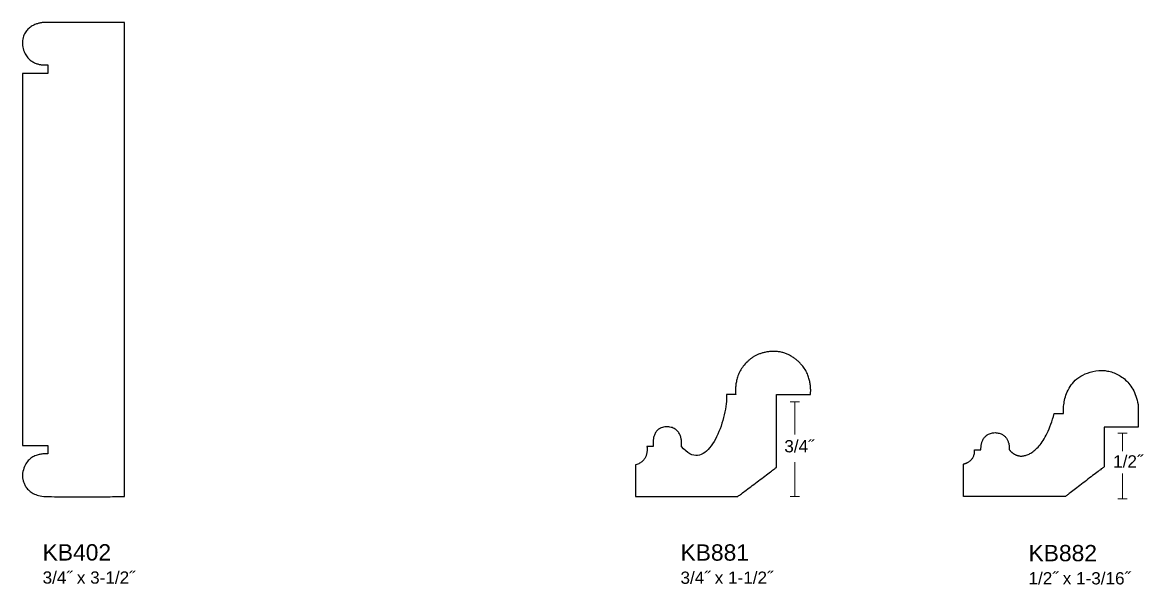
# Model space of a CAD drawing. Extents: x -7.6 to 42.7, y -9.8 to 27.2.
# Drawn here: x 2.77 to 11.01, y 5.67 to 9.8 of the extents above; entities that cross this region are included whole.
import ezdxf

# ---------------------------------------------------------------- set-up
doc = ezdxf.new("R2010")
doc.units = 0
doc.header["$MEASUREMENT"] = 0

# ---------------------------------------------------------------- blocks, each defined once
blk = doc.blocks.new('kb402')
at = {"flags": 128}
blk.add_lwpolyline([(0, 0), (-0.0013, 0), (-0.0053, 0), (-0.0117, 0), (-0.0204, 0), (-0.0312, 0), (-0.044, 0), (-0.0586, 0), (-0.0749, 0), (-0.0928, 0), (-0.112, 0), (-0.1324, 0), (-0.1539, 0), (-0.1764, 0), (-0.1995, 0), (-0.2233, 0), (-0.2476, 0), (-0.2721, 0), (-0.2969, 0), (-0.3216, 0), (-0.3461, 0), (-0.3704, 0), (-0.3942, 0), (-0.4174, 0), (-0.4398, 0), (-0.4613, 0), (-0.4817, 0), (-0.501, 0), (-0.5188, 0), (-0.5351, 0), (-0.5497, 0), (-0.5625, 0), (-0.5734, 0), (-0.582, 0), (-0.5884, 0), (-0.5924, 0), (-0.5937, 0), (-0.5941, 0), (-0.5951, -0.0001), (-0.5968, -0.0002), (-0.5991, -0.0005), (-0.6019, -0.0008), (-0.6053, -0.0013), (-0.6091, -0.0018), (-0.6134, -0.0026), (-0.6181, -0.0035), (-0.6232, -0.0046), (-0.6286, -0.0059), (-0.6342, -0.0075), (-0.6401, -0.0093), (-0.6462, -0.0113), (-0.6525, -0.0136), (-0.6589, -0.0162), (-0.6653, -0.0191), (-0.6718, -0.0224), (-0.6783, -0.026), (-0.6848, -0.0299), (-0.6912, -0.0343), (-0.6975, -0.039), (-0.7036, -0.0441), (-0.7095, -0.0497), (-0.7151, -0.0557), (-0.7205, -0.0622), (-0.7255, -0.0691), (-0.7302, -0.0766), (-0.7345, -0.0846), (-0.7384, -0.0931), (-0.7418, -0.1021), (-0.7446, -0.1117), (-0.7469, -0.1219), (-0.7486, -0.1328), (-0.7496, -0.1442), (-0.75, -0.1562), (-0.7487, -0.1689), (-0.7469, -0.1809), (-0.7445, -0.1922), (-0.7417, -0.2028), (-0.7383, -0.2128), (-0.7345, -0.2222), (-0.7303, -0.2309), (-0.7257, -0.2391), (-0.7208, -0.2467), (-0.7156, -0.2538), (-0.7102, -0.2603), (-0.7045, -0.2663), (-0.6986, -0.2719), (-0.6926, -0.277), (-0.6864, -0.2816), (-0.6802, -0.2858), (-0.6739, -0.2896), (-0.6677, -0.2931), (-0.6614, -0.2961), (-0.6552, -0.2989), (-0.6491, -0.3013), (-0.6431, -0.3034), (-0.6373, -0.3052), (-0.6317, -0.3068), (-0.6264, -0.3081), (-0.6213, -0.3092), (-0.6166, -0.3101), (-0.6122, -0.3108), (-0.6081, -0.3114), (-0.6045, -0.3118), (-0.6014, -0.3121), (-0.5987, -0.3123), (-0.5966, -0.3124), (-0.595, -0.3125), (-0.5941, -0.3125), (-0.5937, -0.3125), (-0.5937, -0.3125), (-0.5934, -0.3125), (-0.5931, -0.3125), (-0.5927, -0.3125), (-0.5921, -0.3125), (-0.5914, -0.3125), (-0.5906, -0.3125), (-0.5898, -0.3125), (-0.5888, -0.3125), (-0.5878, -0.3125), (-0.5868, -0.3125), (-0.5856, -0.3125), (-0.5844, -0.3125), (-0.5832, -0.3125), (-0.582, -0.3125), (-0.5807, -0.3125), (-0.5794, -0.3125), (-0.5781, -0.3125), (-0.5768, -0.3125), (-0.5755, -0.3125), (-0.5742, -0.3125), (-0.573, -0.3125), (-0.5718, -0.3125), (-0.5706, -0.3125), (-0.5694, -0.3125), (-0.5684, -0.3125), (-0.5674, -0.3125), (-0.5664, -0.3125), (-0.5656, -0.3125), (-0.5648, -0.3125), (-0.5641, -0.3125), (-0.5635, -0.3125), (-0.5631, -0.3125), (-0.5628, -0.3125), (-0.5625, -0.3125), (-0.5625, -0.3125), (-0.5625, -0.3126), (-0.5625, -0.313), (-0.5625, -0.3137), (-0.5625, -0.3146), (-0.5625, -0.3158), (-0.5625, -0.3171), (-0.5625, -0.3187), (-0.5625, -0.3204), (-0.5625, -0.3223), (-0.5625, -0.3243), (-0.5625, -0.3264), (-0.5625, -0.3287), (-0.5625, -0.331), (-0.5625, -0.3335), (-0.5625, -0.336), (-0.5625, -0.3385), (-0.5625, -0.3411), (-0.5625, -0.3437), (-0.5625, -0.3463), (-0.5625, -0.3489), (-0.5625, -0.3515), (-0.5625, -0.354), (-0.5625, -0.3564), (-0.5625, -0.3588), (-0.5625, -0.361), (-0.5625, -0.3632), (-0.5625, -0.3652), (-0.5625, -0.3671), (-0.5625, -0.3688), (-0.5625, -0.3703), (-0.5625, -0.3717), (-0.5625, -0.3728), (-0.5625, -0.3737), (-0.5625, -0.3744), (-0.5625, -0.3748), (-0.5625, -0.375), (-0.5629, -0.375), (-0.5641, -0.375), (-0.5662, -0.375), (-0.5689, -0.375), (-0.5723, -0.375), (-0.5764, -0.375), (-0.581, -0.375), (-0.5861, -0.375), (-0.5918, -0.375), (-0.5978, -0.375), (-0.6043, -0.375), (-0.6111, -0.375), (-0.6182, -0.375), (-0.6255, -0.375), (-0.633, -0.375), (-0.6407, -0.375), (-0.6484, -0.375), (-0.6562, -0.375), (-0.664, -0.375), (-0.6718, -0.375), (-0.6794, -0.375), (-0.6869, -0.375), (-0.6943, -0.375), (-0.7014, -0.375), (-0.7081, -0.375), (-0.7146, -0.375), (-0.7207, -0.375), (-0.7263, -0.375), (-0.7315, -0.375), (-0.7361, -0.375), (-0.7401, -0.375), (-0.7435, -0.375), (-0.7463, -0.375), (-0.7483, -0.375), (-0.7495, -0.375), (-0.75, -0.375), (-0.75, -0.3812), (-0.75, -0.3994), (-0.75, -0.4288), (-0.75, -0.4687), (-0.75, -0.5186), (-0.75, -0.5775), (-0.75, -0.6449), (-0.75, -0.72), (-0.75, -0.8022), (-0.75, -0.8907), (-0.75, -0.9848), (-0.75, -1.0838), (-0.75, -1.1871), (-0.75, -1.2939), (-0.75, -1.4035), (-0.75, -1.5152), (-0.75, -1.6283), (-0.75, -1.7421), (-0.75, -1.8559), (-0.75, -1.969), (-0.75, -2.0807), (-0.75, -2.1903), (-0.75, -2.297), (-0.75, -2.4003), (-0.75, -2.4993), (-0.75, -2.5935), (-0.75, -2.682), (-0.75, -2.7641), (-0.75, -2.8392), (-0.75, -2.9066), (-0.75, -2.9656), (-0.75, -3.0154), (-0.75, -3.0554), (-0.75, -3.0848), (-0.75, -3.103), (-0.75, -3.1092), (-0.7495, -3.1092), (-0.7483, -3.1092), (-0.7463, -3.1092), (-0.7435, -3.1092), (-0.7401, -3.1092), (-0.7361, -3.1092), (-0.7315, -3.1092), (-0.7263, -3.1092), (-0.7207, -3.1092), (-0.7146, -3.1092), (-0.7081, -3.1092), (-0.7014, -3.1092), (-0.6943, -3.1092), (-0.6869, -3.1092), (-0.6794, -3.1092), (-0.6718, -3.1092), (-0.664, -3.1092), (-0.6562, -3.1092), (-0.6484, -3.1092), (-0.6407, -3.1092), (-0.633, -3.1092), (-0.6255, -3.1092), (-0.6182, -3.1092), (-0.6111, -3.1092), (-0.6043, -3.1092), (-0.5978, -3.1092), (-0.5918, -3.1092), (-0.5861, -3.1092), (-0.581, -3.1092), (-0.5764, -3.1092), (-0.5723, -3.1092), (-0.5689, -3.1092), (-0.5662, -3.1092), (-0.5641, -3.1092), (-0.5629, -3.1092), (-0.5625, -3.1092), (-0.5625, -3.1093), (-0.5625, -3.1097), (-0.5625, -3.1104), (-0.5625, -3.1113), (-0.5625, -3.1125), (-0.5625, -3.1138), (-0.5625, -3.1153), (-0.5625, -3.1171), (-0.5625, -3.1189), (-0.5625, -3.121), (-0.5625, -3.1231), (-0.5625, -3.1254), (-0.5625, -3.1277), (-0.5625, -3.1302), (-0.5625, -3.1327), (-0.5625, -3.1352), (-0.5625, -3.1378), (-0.5625, -3.1404), (-0.5625, -3.143), (-0.5625, -3.1456), (-0.5625, -3.1482), (-0.5625, -3.1507), (-0.5625, -3.1531), (-0.5625, -3.1555), (-0.5625, -3.1577), (-0.5625, -3.1599), (-0.5625, -3.1619), (-0.5625, -3.1638), (-0.5625, -3.1655), (-0.5625, -3.167), (-0.5625, -3.1684), (-0.5625, -3.1695), (-0.5625, -3.1704), (-0.5625, -3.1711), (-0.5625, -3.1715), (-0.5625, -3.1717), (-0.5629, -3.1716), (-0.564, -3.1715), (-0.5658, -3.1713), (-0.5684, -3.1711), (-0.5715, -3.171), (-0.5752, -3.1708), (-0.5795, -3.1707), (-0.5842, -3.1708), (-0.5894, -3.1709), (-0.5951, -3.1712), (-0.6011, -3.1717), (-0.6074, -3.1724), (-0.614, -3.1733), (-0.6209, -3.1745), (-0.628, -3.176), (-0.6352, -3.1779), (-0.6426, -3.1801), (-0.65, -3.1826), (-0.6575, -3.1856), (-0.665, -3.1891), (-0.6724, -3.193), (-0.6797, -3.1974), (-0.6869, -3.2023), (-0.694, -3.2078), (-0.7008, -3.2139), (-0.7074, -3.2206), (-0.7137, -3.2279), (-0.7196, -3.236), (-0.7252, -3.2447), (-0.7303, -3.2542), (-0.735, -3.2644), (-0.7392, -3.2754), (-0.7428, -3.2872), (-0.7458, -3.2999), (-0.7482, -3.3134), (-0.75, -3.3279), (-0.75, -3.3282), (-0.75, -3.3291), (-0.75, -3.3306), (-0.7499, -3.3327), (-0.7498, -3.3352), (-0.7496, -3.3382), (-0.7493, -3.3417), (-0.7489, -3.3455), (-0.7483, -3.3498), (-0.7475, -3.3543), (-0.7466, -3.3592), (-0.7454, -3.3644), (-0.744, -3.3698), (-0.7423, -3.3754), (-0.7403, -3.3812), (-0.738, -3.3871), (-0.7354, -3.3931), (-0.7325, -3.3992), (-0.7291, -3.4054), (-0.7254, -3.4115), (-0.7213, -3.4176), (-0.7167, -3.4237), (-0.7116, -3.4297), (-0.7061, -3.4356), (-0.7, -3.4413), (-0.6935, -3.4468), (-0.6863, -3.4521), (-0.6786, -3.4571), (-0.6703, -3.4618), (-0.6614, -3.4663), (-0.6519, -3.4703), (-0.6417, -3.474), (-0.6308, -3.4773), (-0.6191, -3.4801), (-0.6068, -3.4824), (-0.5937, -3.4842), (-0.5748, -3.4846), (-0.5553, -3.4851), (-0.5353, -3.4854), (-0.5147, -3.4858), (-0.4938, -3.486), (-0.4725, -3.4863), (-0.4508, -3.4865), (-0.429, -3.4866), (-0.407, -3.4867), (-0.385, -3.4868), (-0.3629, -3.4869), (-0.3409, -3.4869), (-0.3189, -3.4869), (-0.2972, -3.4868), (-0.2757, -3.4868), (-0.2545, -3.4867), (-0.2337, -3.4866), (-0.2134, -3.4864), (-0.1936, -3.4863), (-0.1743, -3.4862), (-0.1557, -3.486), (-0.1378, -3.4859), (-0.1207, -3.4857), (-0.1045, -3.4855), (-0.0891, -3.4853), (-0.0748, -3.4852), (-0.0615, -3.485), (-0.0493, -3.4849), (-0.0383, -3.4847), (-0.0285, -3.4846), (-0.0201, -3.4845), (-0.013, -3.4844), (-0.0074, -3.4843), (-0.0033, -3.4842), (-0.0008, -3.4842), (0, -3.4842), (0, -3.4762), (0, -3.4531), (0, -3.4156), (0, -3.3647), (0, -3.3012), (0, -3.2261), (0, -3.1402), (0, -3.0445), (0, -2.9398), (0, -2.827), (0, -2.7071), (0, -2.5809), (0, -2.4493), (0, -2.3132), (0, -2.1736), (0, -2.0312), (0, -1.8871), (0, -1.7421), (0, -1.5971), (0, -1.4529), (0, -1.3106), (0, -1.1709), (0, -1.0349), (0, -0.9033), (0, -0.7771), (0, -0.6572), (0, -0.5444), (0, -0.4397), (0, -0.344), (0, -0.2581), (0, -0.183), (0, -0.1195), (0, -0.0686), (0, -0.0311), (0, 0)], dxfattribs=at)
blk = doc.blocks.new('KB881')
at = {"flags": 128}
blk.add_lwpolyline([(0.2506, 0.5358), (0.2507, 0.536), (0.2508, 0.5369), (0.2509, 0.5382), (0.2511, 0.5401), (0.2514, 0.5424), (0.2516, 0.5453), (0.2518, 0.5485), (0.252, 0.5522), (0.2522, 0.5564), (0.2523, 0.5609), (0.2523, 0.5657), (0.2523, 0.571), (0.2521, 0.5766), (0.2519, 0.5824), (0.2515, 0.5886), (0.251, 0.5951), (0.2503, 0.6018), (0.2495, 0.6088), (0.2484, 0.6159), (0.2472, 0.6233), (0.2457, 0.6309), (0.244, 0.6386), (0.2421, 0.6464), (0.2398, 0.6544), (0.2374, 0.6625), (0.2346, 0.6707), (0.2315, 0.6789), (0.2281, 0.6872), (0.2243, 0.6955), (0.2202, 0.7038), (0.2157, 0.7121), (0.2109, 0.7203), (0.2056, 0.7285), (0.1999, 0.7367), (0.1938, 0.7447), (0.1873, 0.7527), (0.1829, 0.7574), (0.1785, 0.762), (0.1741, 0.7666), (0.1695, 0.7711), (0.1649, 0.7755), (0.1602, 0.7798), (0.1554, 0.7841), (0.1506, 0.7883), (0.1456, 0.7923), (0.1406, 0.7963), (0.1355, 0.8002), (0.1303, 0.804), (0.1251, 0.8076), (0.1197, 0.8112), (0.1143, 0.8146), (0.1088, 0.8179), (0.1032, 0.8211), (0.0975, 0.8242), (0.0917, 0.8271), (0.0858, 0.8299), (0.0799, 0.8326), (0.0739, 0.8351), (0.0677, 0.8375), (0.0615, 0.8397), (0.0552, 0.8418), (0.0488, 0.8437), (0.0424, 0.8454), (0.0358, 0.847), (0.0291, 0.8484), (0.0223, 0.8496), (0.0155, 0.8507), (0.0085, 0.8516), (0.0015, 0.8522), (-0.0056, 0.8527), (-0.0129, 0.853), (-0.0202, 0.8531), (-0.0278, 0.8528), (-0.0353, 0.8523), (-0.0426, 0.8518), (-0.0498, 0.8511), (-0.0568, 0.8502), (-0.0636, 0.8493), (-0.0704, 0.8483), (-0.0769, 0.8471), (-0.0834, 0.8458), (-0.0897, 0.8444), (-0.0958, 0.8429), (-0.1019, 0.8413), (-0.1078, 0.8396), (-0.1135, 0.8378), (-0.1192, 0.8359), (-0.1247, 0.8339), (-0.1301, 0.8318), (-0.1353, 0.8296), (-0.1405, 0.8274), (-0.1455, 0.825), (-0.1504, 0.8225), (-0.1553, 0.82), (-0.16, 0.8174), (-0.1646, 0.8147), (-0.169, 0.8119), (-0.1734, 0.8091), (-0.1777, 0.8062), (-0.1819, 0.8032), (-0.186, 0.8001), (-0.19, 0.797), (-0.1939, 0.7938), (-0.1977, 0.7906), (-0.2015, 0.7873), (-0.2051, 0.7839), (-0.2087, 0.7805), (-0.2122, 0.777), (-0.2208, 0.7691), (-0.2289, 0.7609), (-0.2364, 0.7526), (-0.2434, 0.7441), (-0.2498, 0.7354), (-0.2558, 0.7266), (-0.2613, 0.7177), (-0.2663, 0.7088), (-0.2709, 0.6998), (-0.275, 0.6908), (-0.2788, 0.6818), (-0.2822, 0.6728), (-0.2852, 0.6639), (-0.2879, 0.6551), (-0.2902, 0.6464), (-0.2923, 0.6379), (-0.294, 0.6295), (-0.2955, 0.6213), (-0.2967, 0.6133), (-0.2978, 0.6055), (-0.2986, 0.598), (-0.2992, 0.5909), (-0.2996, 0.584), (-0.2999, 0.5775), (-0.3, 0.5713), (-0.3001, 0.5656), (-0.3, 0.5603), (-0.2999, 0.5554), (-0.2997, 0.551), (-0.2995, 0.5471), (-0.2992, 0.5438), (-0.299, 0.5409), (-0.2988, 0.5387), (-0.2986, 0.5371), (-0.2985, 0.5361), (-0.2984, 0.5358), (-0.2986, 0.5358), (-0.299, 0.5358), (-0.2998, 0.5358), (-0.3007, 0.5358), (-0.302, 0.5358), (-0.3034, 0.5358), (-0.3051, 0.5358), (-0.3069, 0.5358), (-0.309, 0.5358), (-0.3111, 0.5358), (-0.3134, 0.5358), (-0.3159, 0.5358), (-0.3184, 0.5358), (-0.321, 0.5358), (-0.3237, 0.5358), (-0.3265, 0.5358), (-0.3293, 0.5358), (-0.3321, 0.5358), (-0.3349, 0.5358), (-0.3377, 0.5358), (-0.3404, 0.5358), (-0.3431, 0.5358), (-0.3457, 0.5358), (-0.3483, 0.5358), (-0.3507, 0.5358), (-0.353, 0.5358), (-0.3552, 0.5358), (-0.3572, 0.5358), (-0.3591, 0.5358), (-0.3607, 0.5358), (-0.3622, 0.5358), (-0.3634, 0.5358), (-0.3644, 0.5358), (-0.3651, 0.5358), (-0.3656, 0.5358), (-0.3657, 0.5358), (-0.3654, 0.5201), (-0.3658, 0.5033), (-0.3669, 0.4856), (-0.3687, 0.4672), (-0.3712, 0.448), (-0.3744, 0.4282), (-0.3782, 0.4081), (-0.3826, 0.3875), (-0.3876, 0.3668), (-0.3933, 0.3459), (-0.3995, 0.3251), (-0.4063, 0.3044), (-0.4136, 0.284), (-0.4215, 0.2639), (-0.4298, 0.2443), (-0.4387, 0.2253), (-0.4481, 0.2071), (-0.4579, 0.1896), (-0.4682, 0.1732), (-0.479, 0.1578), (-0.4901, 0.1436), (-0.5017, 0.1308), (-0.5136, 0.1193), (-0.526, 0.1094), (-0.5387, 0.1012), (-0.5517, 0.0948), (-0.5651, 0.0902), (-0.5787, 0.0877), (-0.5927, 0.0873), (-0.6069, 0.0892), (-0.6215, 0.0934), (-0.6362, 0.1002), (-0.6512, 0.1095), (-0.6664, 0.1216), (-0.6818, 0.1365), (-0.6974, 0.1544), (-0.6974, 0.1547), (-0.6973, 0.1556), (-0.6971, 0.1571), (-0.6969, 0.1591), (-0.6967, 0.1616), (-0.6966, 0.1646), (-0.6964, 0.1681), (-0.6963, 0.1719), (-0.6963, 0.1761), (-0.6964, 0.1806), (-0.6966, 0.1854), (-0.6969, 0.1904), (-0.6974, 0.1957), (-0.6981, 0.2012), (-0.699, 0.2068), (-0.7001, 0.2125), (-0.7015, 0.2184), (-0.7031, 0.2242), (-0.705, 0.2301), (-0.7072, 0.236), (-0.7097, 0.2418), (-0.7126, 0.2475), (-0.7159, 0.2531), (-0.7195, 0.2586), (-0.7235, 0.2638), (-0.728, 0.2688), (-0.7329, 0.2736), (-0.7383, 0.278), (-0.7442, 0.2821), (-0.7506, 0.2859), (-0.7576, 0.2892), (-0.7651, 0.2922), (-0.7731, 0.2946), (-0.7818, 0.2965), (-0.7911, 0.2979), (-0.801, 0.2987), (-0.8112, 0.2984), (-0.8207, 0.2975), (-0.8295, 0.2959), (-0.8378, 0.2938), (-0.8454, 0.2911), (-0.8524, 0.288), (-0.8589, 0.2844), (-0.8649, 0.2804), (-0.8704, 0.2761), (-0.8753, 0.2714), (-0.8798, 0.2664), (-0.8839, 0.2611), (-0.8875, 0.2557), (-0.8907, 0.25), (-0.8936, 0.2442), (-0.8961, 0.2382), (-0.8982, 0.2322), (-0.9001, 0.2262), (-0.9016, 0.2202), (-0.9029, 0.2142), (-0.9039, 0.2082), (-0.9048, 0.2024), (-0.9054, 0.1968), (-0.9058, 0.1913), (-0.906, 0.186), (-0.9062, 0.181), (-0.9062, 0.1763), (-0.9061, 0.172), (-0.9059, 0.168), (-0.9057, 0.1644), (-0.9055, 0.1613), (-0.9052, 0.1586), (-0.905, 0.1565), (-0.9048, 0.155), (-0.9047, 0.154), (-0.9047, 0.1537), (-0.9048, 0.1537), (-0.9051, 0.1537), (-0.9056, 0.1537), (-0.9062, 0.1537), (-0.9071, 0.1537), (-0.9081, 0.1537), (-0.9092, 0.1537), (-0.9105, 0.1537), (-0.9119, 0.1537), (-0.9134, 0.1537), (-0.915, 0.1537), (-0.9167, 0.1537), (-0.9185, 0.1537), (-0.9203, 0.1537), (-0.9222, 0.1537), (-0.9241, 0.1537), (-0.926, 0.1537), (-0.9279, 0.1537), (-0.9299, 0.1537), (-0.9318, 0.1537), (-0.9337, 0.1537), (-0.9356, 0.1537), (-0.9374, 0.1537), (-0.9391, 0.1537), (-0.9408, 0.1537), (-0.9424, 0.1537), (-0.9439, 0.1537), (-0.9453, 0.1537), (-0.9466, 0.1537), (-0.9478, 0.1537), (-0.9488, 0.1537), (-0.9496, 0.1537), (-0.9503, 0.1537), (-0.9508, 0.1537), (-0.9511, 0.1537), (-0.9512, 0.1537), (-0.9512, 0.1534), (-0.9511, 0.1527), (-0.9509, 0.1515), (-0.9507, 0.1498), (-0.9505, 0.1477), (-0.9503, 0.1453), (-0.9501, 0.1425), (-0.95, 0.1393), (-0.9499, 0.1359), (-0.9499, 0.1322), (-0.95, 0.1282), (-0.9502, 0.1239), (-0.9505, 0.1195), (-0.951, 0.1149), (-0.9516, 0.1101), (-0.9524, 0.1052), (-0.9534, 0.1002), (-0.9547, 0.0951), (-0.9561, 0.09), (-0.9578, 0.0849), (-0.9598, 0.0797), (-0.9621, 0.0746), (-0.9647, 0.0695), (-0.9676, 0.0645), (-0.9708, 0.0596), (-0.9744, 0.0549), (-0.9784, 0.0503), (-0.9828, 0.0459), (-0.9876, 0.0416), (-0.9928, 0.0377), (-0.9984, 0.034), (-1.0046, 0.0305), (-1.0112, 0.0274), (-1.0183, 0.0246), (-1.0259, 0.0222), (-1.0341, 0.0202), (-1.0341, 0.0196), (-1.0341, 0.0181), (-1.0341, 0.0156), (-1.0341, 0.0121), (-1.0341, 0.0079), (-1.0341, 0.0028), (-1.0341, -0.003), (-1.0341, -0.0094), (-1.0341, -0.0165), (-1.0341, -0.024), (-1.0341, -0.0321), (-1.0341, -0.0406), (-1.0341, -0.0494), (-1.0341, -0.0586), (-1.0341, -0.068), (-1.0341, -0.0776), (-1.0341, -0.0873), (-1.0341, -0.097), (-1.0341, -0.1068), (-1.0341, -0.1165), (-1.0341, -0.126), (-1.0341, -0.1354), (-1.0341, -0.1446), (-1.0341, -0.1534), (-1.0341, -0.1619), (-1.0341, -0.17), (-1.0341, -0.1776), (-1.0341, -0.1846), (-1.0341, -0.1911), (-1.0341, -0.1968), (-1.0341, -0.2019), (-1.0341, -0.2062), (-1.0341, -0.2096), (-1.0341, -0.2121), (-1.0341, -0.2137), (-1.0341, -0.2142), (-1.0324, -0.2142), (-1.0274, -0.2142), (-1.0194, -0.2142), (-1.0084, -0.2142), (-0.9947, -0.2142), (-0.9786, -0.2142), (-0.9601, -0.2142), (-0.9395, -0.2142), (-0.917, -0.2142), (-0.8927, -0.2142), (-0.8669, -0.2142), (-0.8397, -0.2142), (-0.8114, -0.2142), (-0.7821, -0.2142), (-0.7521, -0.2142), (-0.7215, -0.2142), (-0.6904, -0.2142), (-0.6592, -0.2142), (-0.628, -0.2142), (-0.597, -0.2142), (-0.5664, -0.2142), (-0.5363, -0.2142), (-0.5071, -0.2142), (-0.4787, -0.2142), (-0.4516, -0.2142), (-0.4258, -0.2142), (-0.4015, -0.2142), (-0.379, -0.2142), (-0.3584, -0.2142), (-0.3399, -0.2142), (-0.3237, -0.2142), (-0.3101, -0.2142), (-0.2991, -0.2142), (-0.291, -0.2142), (-0.2861, -0.2142), (-0.2844, -0.2142), (-0.2837, -0.2137), (-0.2818, -0.2123), (-0.2788, -0.21), (-0.2746, -0.2068), (-0.2694, -0.2029), (-0.2632, -0.1983), (-0.2562, -0.193), (-0.2484, -0.1871), (-0.2398, -0.1806), (-0.2306, -0.1737), (-0.2208, -0.1663), (-0.2105, -0.1585), (-0.1997, -0.1504), (-0.1886, -0.142), (-0.1772, -0.1334), (-0.1655, -0.1247), (-0.1537, -0.1158), (-0.1419, -0.1069), (-0.13, -0.0979), (-0.1182, -0.089), (-0.1066, -0.0803), (-0.0951, -0.0717), (-0.084, -0.0633), (-0.0732, -0.0552), (-0.0629, -0.0474), (-0.0531, -0.04), (-0.0439, -0.0331), (-0.0353, -0.0266), (-0.0275, -0.0207), (-0.0205, -0.0154), (-0.0143, -0.0108), (-0.0091, -0.0069), (-0.005, -0.0037), (-0.0019, -0.0014), (0, 0), (0.0006, 0.0005), (0.0006, 0.0017), (0.0006, 0.0053), (0.0006, 0.011), (0.0006, 0.0188), (0.0006, 0.0286), (0.0006, 0.0401), (0.0006, 0.0533), (0.0006, 0.068), (0.0006, 0.0841), (0.0006, 0.1014), (0.0006, 0.1199), (0.0006, 0.1393), (0.0006, 0.1595), (0.0006, 0.1804), (0.0006, 0.2018), (0.0006, 0.2237), (0.0006, 0.2458), (0.0006, 0.2681), (0.0006, 0.2904), (0.0006, 0.3125), (0.0006, 0.3344), (0.0006, 0.3559), (0.0006, 0.3768), (0.0006, 0.397), (0.0006, 0.4164), (0.0006, 0.4348), (0.0006, 0.4521), (0.0006, 0.4682), (0.0006, 0.4829), (0.0006, 0.4961), (0.0006, 0.5077), (0.0006, 0.5174), (0.0006, 0.5252), (0.0006, 0.531), (0.0006, 0.5345), (0.0006, 0.5358), (0.0012, 0.5358), (0.0029, 0.5358), (0.0056, 0.5358), (0.0092, 0.5358), (0.0138, 0.5358), (0.0192, 0.5358), (0.0253, 0.5358), (0.0322, 0.5358), (0.0397, 0.5358), (0.0478, 0.5358), (0.0564, 0.5358), (0.0655, 0.5358), (0.0749, 0.5358), (0.0847, 0.5358), (0.0947, 0.5358), (0.1049, 0.5358), (0.1152, 0.5358), (0.1256, 0.5358), (0.136, 0.5358), (0.1464, 0.5358), (0.1566, 0.5358), (0.1666, 0.5358), (0.1764, 0.5358), (0.1858, 0.5358), (0.1949, 0.5358), (0.2035, 0.5358), (0.2116, 0.5358), (0.2191, 0.5358), (0.226, 0.5358), (0.2321, 0.5358), (0.2375, 0.5358), (0.2421, 0.5358), (0.2457, 0.5358), (0.2484, 0.5358), (0.2501, 0.5358)], dxfattribs=at)
blk = doc.blocks.new('KB882')
at = {"flags": 128}
blk.add_lwpolyline([(-1.0343, -0.5088), (-1.0343, -0.5083), (-1.0343, -0.5067), (-1.0343, -0.5041), (-1.0343, -0.5006), (-1.0343, -0.4963), (-1.0343, -0.4911), (-1.0343, -0.4852), (-1.0343, -0.4786), (-1.0343, -0.4715), (-1.0343, -0.4637), (-1.0343, -0.4555), (-1.0343, -0.4469), (-1.0343, -0.4378), (-1.0343, -0.4285), (-1.0343, -0.4189), (-1.0343, -0.4092), (-1.0343, -0.3993), (-1.0343, -0.3894), (-1.0343, -0.3794), (-1.0343, -0.3695), (-1.0343, -0.3598), (-1.0343, -0.3502), (-1.0343, -0.3409), (-1.0343, -0.3319), (-1.0343, -0.3232), (-1.0343, -0.315), (-1.0343, -0.3073), (-1.0343, -0.3001), (-1.0343, -0.2935), (-1.0343, -0.2876), (-1.0343, -0.2825), (-1.0343, -0.2781), (-1.0343, -0.2746), (-1.0343, -0.2721), (-1.0343, -0.2705), (-1.0343, -0.2699), (-1.0341, -0.2699), (-1.0336, -0.2698), (-1.0326, -0.2696), (-1.0314, -0.2693), (-1.0298, -0.2689), (-1.0279, -0.2684), (-1.0258, -0.2678), (-1.0235, -0.267), (-1.0209, -0.2662), (-1.0181, -0.2652), (-1.0152, -0.264), (-1.0121, -0.2627), (-1.0088, -0.2613), (-1.0055, -0.2596), (-1.0021, -0.2578), (-0.9986, -0.2558), (-0.9951, -0.2536), (-0.9916, -0.2513), (-0.9881, -0.2487), (-0.9846, -0.2459), (-0.9811, -0.2428), (-0.9778, -0.2396), (-0.9745, -0.2361), (-0.9714, -0.2324), (-0.9684, -0.2284), (-0.9656, -0.2241), (-0.9629, -0.2196), (-0.9605, -0.2148), (-0.9583, -0.2097), (-0.9564, -0.2044), (-0.9547, -0.1987), (-0.9534, -0.1928), (-0.9523, -0.1865), (-0.9517, -0.1799), (-0.9513, -0.173), (-0.9514, -0.1657), (-0.9513, -0.1657), (-0.951, -0.1657), (-0.9505, -0.1657), (-0.9498, -0.1657), (-0.949, -0.1657), (-0.948, -0.1657), (-0.9468, -0.1657), (-0.9456, -0.1657), (-0.9442, -0.1657), (-0.9427, -0.1657), (-0.941, -0.1657), (-0.9394, -0.1657), (-0.9376, -0.1657), (-0.9358, -0.1657), (-0.9339, -0.1657), (-0.932, -0.1657), (-0.9301, -0.1657), (-0.9282, -0.1657), (-0.9262, -0.1657), (-0.9243, -0.1657), (-0.9224, -0.1657), (-0.9205, -0.1657), (-0.9187, -0.1657), (-0.917, -0.1657), (-0.9153, -0.1657), (-0.9137, -0.1657), (-0.9122, -0.1657), (-0.9108, -0.1657), (-0.9095, -0.1657), (-0.9083, -0.1657), (-0.9073, -0.1657), (-0.9065, -0.1657), (-0.9058, -0.1657), (-0.9053, -0.1657), (-0.905, -0.1657), (-0.9049, -0.1657), (-0.9049, -0.1654), (-0.905, -0.1646), (-0.905, -0.1633), (-0.9051, -0.1615), (-0.9051, -0.1592), (-0.9051, -0.1565), (-0.9051, -0.1535), (-0.905, -0.1501), (-0.9047, -0.1464), (-0.9044, -0.1423), (-0.904, -0.1381), (-0.9034, -0.1336), (-0.9026, -0.1289), (-0.9017, -0.124), (-0.9006, -0.119), (-0.8993, -0.1139), (-0.8977, -0.1087), (-0.8959, -0.1035), (-0.8938, -0.0983), (-0.8915, -0.0931), (-0.8888, -0.088), (-0.8858, -0.083), (-0.8825, -0.078), (-0.8789, -0.0733), (-0.8748, -0.0687), (-0.8704, -0.0643), (-0.8656, -0.0601), (-0.8604, -0.0562), (-0.8547, -0.0527), (-0.8486, -0.0495), (-0.842, -0.0466), (-0.8349, -0.0441), (-0.8273, -0.0421), (-0.8192, -0.0406), (-0.8105, -0.0395), (-0.8013, -0.0389), (-0.7929, -0.0395), (-0.7849, -0.0404), (-0.7774, -0.0418), (-0.7703, -0.0435), (-0.7637, -0.0456), (-0.7574, -0.048), (-0.7516, -0.0507), (-0.7461, -0.0537), (-0.741, -0.0569), (-0.7362, -0.0604), (-0.7318, -0.0641), (-0.7277, -0.068), (-0.724, -0.0721), (-0.7205, -0.0763), (-0.7174, -0.0807), (-0.7145, -0.0851), (-0.7119, -0.0897), (-0.7095, -0.0943), (-0.7074, -0.0989), (-0.7056, -0.1036), (-0.7039, -0.1082), (-0.7025, -0.1128), (-0.7012, -0.1174), (-0.7002, -0.1219), (-0.6993, -0.1263), (-0.6986, -0.1307), (-0.698, -0.1348), (-0.6976, -0.1388), (-0.6973, -0.1426), (-0.6971, -0.1463), (-0.697, -0.1497), (-0.697, -0.1528), (-0.6971, -0.1557), (-0.6972, -0.1583), (-0.6974, -0.1605), (-0.6976, -0.1625), (-0.6971, -0.1634), (-0.6964, -0.1644), (-0.6956, -0.1655), (-0.6947, -0.1668), (-0.6937, -0.1681), (-0.6926, -0.1695), (-0.6913, -0.1709), (-0.69, -0.1724), (-0.6885, -0.174), (-0.687, -0.1757), (-0.6853, -0.1773), (-0.6835, -0.1791), (-0.6817, -0.1808), (-0.6797, -0.1826), (-0.6776, -0.1843), (-0.6755, -0.1861), (-0.6732, -0.1879), (-0.6709, -0.1896), (-0.6684, -0.1914), (-0.6659, -0.1931), (-0.6633, -0.1948), (-0.6605, -0.1964), (-0.6577, -0.198), (-0.6548, -0.1996), (-0.6518, -0.2011), (-0.6488, -0.2025), (-0.6456, -0.2038), (-0.6424, -0.205), (-0.6391, -0.2062), (-0.6357, -0.2072), (-0.6322, -0.2082), (-0.6287, -0.209), (-0.625, -0.2097), (-0.6214, -0.2102), (-0.6176, -0.2107), (-0.6137, -0.2109), (-0.6084, -0.211), (-0.6029, -0.2108), (-0.5971, -0.2102), (-0.5911, -0.2094), (-0.585, -0.2082), (-0.5787, -0.2067), (-0.5722, -0.2047), (-0.5655, -0.2024), (-0.5587, -0.1997), (-0.5518, -0.1965), (-0.5448, -0.1929), (-0.5376, -0.1888), (-0.5304, -0.1842), (-0.5231, -0.1791), (-0.5157, -0.1735), (-0.5083, -0.1673), (-0.5008, -0.1606), (-0.4933, -0.1532), (-0.4857, -0.1453), (-0.4782, -0.1367), (-0.4706, -0.1275), (-0.4631, -0.1176), (-0.4556, -0.107), (-0.4481, -0.0957), (-0.4407, -0.0837), (-0.4334, -0.071), (-0.4261, -0.0575), (-0.4189, -0.0432), (-0.4118, -0.0281), (-0.4048, -0.0122), (-0.398, 0.0046), (-0.3912, 0.0222), (-0.3847, 0.0406), (-0.3782, 0.06), (-0.372, 0.0803), (-0.3659, 0.1016), (-0.3658, 0.1016), (-0.3653, 0.1016), (-0.3646, 0.1016), (-0.3636, 0.1016), (-0.3624, 0.1016), (-0.361, 0.1016), (-0.3593, 0.1016), (-0.3574, 0.1016), (-0.3554, 0.1016), (-0.3532, 0.1016), (-0.3509, 0.1016), (-0.3485, 0.1016), (-0.346, 0.1016), (-0.3433, 0.1016), (-0.3406, 0.1016), (-0.3379, 0.1016), (-0.3351, 0.1016), (-0.3323, 0.1016), (-0.3295, 0.1016), (-0.3267, 0.1016), (-0.324, 0.1016), (-0.3213, 0.1016), (-0.3186, 0.1016), (-0.3161, 0.1016), (-0.3137, 0.1016), (-0.3113, 0.1016), (-0.3092, 0.1016), (-0.3071, 0.1016), (-0.3053, 0.1016), (-0.3036, 0.1016), (-0.3022, 0.1016), (-0.301, 0.1016), (-0.3, 0.1016), (-0.2993, 0.1016), (-0.2988, 0.1016), (-0.2987, 0.1016), (-0.2987, 0.1022), (-0.2988, 0.1041), (-0.299, 0.1072), (-0.2991, 0.1115), (-0.2992, 0.1167), (-0.2992, 0.123), (-0.2991, 0.1302), (-0.2987, 0.1382), (-0.2982, 0.147), (-0.2973, 0.1564), (-0.2962, 0.1665), (-0.2947, 0.1772), (-0.2928, 0.1883), (-0.2904, 0.1999), (-0.2876, 0.2118), (-0.2842, 0.224), (-0.2802, 0.2364), (-0.2756, 0.249), (-0.2704, 0.2616), (-0.2644, 0.2741), (-0.2577, 0.2867), (-0.2502, 0.299), (-0.2419, 0.3112), (-0.2327, 0.3231), (-0.2226, 0.3346), (-0.2115, 0.3457), (-0.1993, 0.3563), (-0.1862, 0.3663), (-0.1719, 0.3757), (-0.1565, 0.3844), (-0.1399, 0.3923), (-0.1221, 0.3993), (-0.103, 0.4055), (-0.0826, 0.4106), (-0.0608, 0.4147), (-0.0376, 0.4177), (-0.0291, 0.4182), (-0.0204, 0.4183), (-0.0115, 0.4182), (-0.0024, 0.4176), (0.0068, 0.4168), (0.0162, 0.4155), (0.0257, 0.4139), (0.0352, 0.4119), (0.0449, 0.4096), (0.0545, 0.4068), (0.0642, 0.4036), (0.0739, 0.4), (0.0836, 0.396), (0.0932, 0.3916), (0.1028, 0.3867), (0.1123, 0.3814), (0.1216, 0.3756), (0.1309, 0.3694), (0.1399, 0.3627), (0.1488, 0.3555), (0.1575, 0.3478), (0.166, 0.3396), (0.1743, 0.3309), (0.1822, 0.3217), (0.1899, 0.3119), (0.1973, 0.3017), (0.2044, 0.2909), (0.2111, 0.2795), (0.2174, 0.2676), (0.2233, 0.2551), (0.2289, 0.2421), (0.2339, 0.2284), (0.2386, 0.2142), (0.2427, 0.1994), (0.2463, 0.1839), (0.2494, 0.1679), (0.2494, 0.1675), (0.2494, 0.1664), (0.2494, 0.1646), (0.2495, 0.1622), (0.2495, 0.1591), (0.2495, 0.1555), (0.2495, 0.1514), (0.2496, 0.1468), (0.2496, 0.1418), (0.2496, 0.1364), (0.2496, 0.1306), (0.2497, 0.1246), (0.2497, 0.1183), (0.2498, 0.1117), (0.2498, 0.105), (0.2498, 0.0982), (0.2499, 0.0913), (0.2499, 0.0843), (0.25, 0.0774), (0.25, 0.0705), (0.25, 0.0637), (0.2501, 0.057), (0.2501, 0.0504), (0.2502, 0.0441), (0.2502, 0.0381), (0.2502, 0.0323), (0.2503, 0.0269), (0.2503, 0.0219), (0.2503, 0.0173), (0.2503, 0.0132), (0.2504, 0.0096), (0.2504, 0.0065), (0.2504, 0.0041), (0.2504, 0.0023), (0.2504, 0.0012), (0.2504, 0.0008), (0.2498, 0.0008), (0.2482, 0.0008), (0.2455, 0.0008), (0.2418, 0.0008), (0.2373, 0.0008), (0.2319, 0.0008), (0.2257, 0.0008), (0.2188, 0.0008), (0.2113, 0.0008), (0.2032, 0.0008), (0.1946, 0.0008), (0.1855, 0.0008), (0.176, 0.0008), (0.1663, 0.0008), (0.1562, 0.0008), (0.146, 0.0007), (0.1356, 0.0007), (0.1252, 0.0007), (0.1148, 0.0007), (0.1044, 0.0007), (0.0942, 0.0007), (0.0842, 0.0007), (0.0744, 0.0007), (0.0649, 0.0007), (0.0558, 0.0007), (0.0472, 0.0007), (0.0391, 0.0007), (0.0316, 0.0007), (0.0247, 0.0007), (0.0185, 0.0007), (0.0131, 0.0007), (0.0086, 0.0007), (0.0049, 0.0007), (0.0022, 0.0007), (0.0006, 0.0007), (0, 0.0007), (0, 0), (0, -0.0019), (0, -0.0051), (0, -0.0093), (0, -0.0146), (0, -0.0209), (0, -0.028), (0.0001, -0.036), (0.0001, -0.0448), (0.0001, -0.0542), (0.0001, -0.0642), (0.0001, -0.0747), (0.0001, -0.0857), (0.0001, -0.097), (0.0002, -0.1087), (0.0002, -0.1205), (0.0002, -0.1326), (0.0002, -0.1447), (0.0002, -0.1568), (0.0002, -0.1688), (0.0003, -0.1807), (0.0003, -0.1923), (0.0003, -0.2036), (0.0003, -0.2146), (0.0003, -0.2252), (0.0003, -0.2352), (0.0004, -0.2446), (0.0004, -0.2533), (0.0004, -0.2613), (0.0004, -0.2684), (0.0004, -0.2747), (0.0004, -0.28), (0.0004, -0.2843), (0.0004, -0.2874), (0.0004, -0.2893), (0.0004, -0.29), (-0.0002, -0.2905), (-0.0021, -0.2919), (-0.0052, -0.2943), (-0.0094, -0.2975), (-0.0145, -0.3015), (-0.0207, -0.3062), (-0.0277, -0.3116), (-0.0355, -0.3176), (-0.0441, -0.3242), (-0.0533, -0.3312), (-0.0631, -0.3388), (-0.0735, -0.3467), (-0.0842, -0.355), (-0.0954, -0.3635), (-0.1068, -0.3723), (-0.1184, -0.3812), (-0.1302, -0.3903), (-0.1421, -0.3994), (-0.1539, -0.4085), (-0.1657, -0.4175), (-0.1774, -0.4265), (-0.1888, -0.4353), (-0.1999, -0.4438), (-0.2107, -0.4521), (-0.221, -0.46), (-0.2308, -0.4675), (-0.2401, -0.4746), (-0.2486, -0.4812), (-0.2565, -0.4872), (-0.2635, -0.4926), (-0.2696, -0.4973), (-0.2748, -0.5013), (-0.279, -0.5045), (-0.282, -0.5068), (-0.2839, -0.5083), (-0.2846, -0.5088), (-0.2863, -0.5088), (-0.2913, -0.5088), (-0.2993, -0.5088), (-0.3103, -0.5088), (-0.324, -0.5088), (-0.3401, -0.5088), (-0.3586, -0.5088), (-0.3792, -0.5088), (-0.4017, -0.5088), (-0.426, -0.5088), (-0.4518, -0.5088), (-0.479, -0.5088), (-0.5073, -0.5088), (-0.5366, -0.5088), (-0.5666, -0.5088), (-0.5972, -0.5088), (-0.6283, -0.5088), (-0.6595, -0.5088), (-0.6907, -0.5088), (-0.7217, -0.5088), (-0.7523, -0.5088), (-0.7824, -0.5088), (-0.8116, -0.5088), (-0.84, -0.5088), (-0.8671, -0.5088), (-0.8929, -0.5088), (-0.9172, -0.5088), (-0.9397, -0.5088), (-0.9603, -0.5088), (-0.9788, -0.5088), (-0.995, -0.5088), (-1.0086, -0.5088), (-1.0196, -0.5088), (-1.0276, -0.5088), (-1.0326, -0.5088)], dxfattribs=at)

msp = doc.modelspace()

# ---------------------------------------------------------------- linework, layer by layer
at = {"linetype": 'Continuous', "lineweight": 0}
for p, q in [((8.4077, 7.0133), (8.4768, 7.0133)), ((8.4423, 7.0133), (8.4423, 6.7743)), ((10.8169, 6.7843), (10.886, 6.7843)), ((10.8515, 6.7843), (10.8515, 6.6509)), ((8.4423, 6.5708), (8.4423, 6.3178)), ((10.8515, 6.4884), (10.8515, 6.302)), ((8.4077, 6.3178), (8.4768, 6.3178)), ((10.8169, 6.302), (10.886, 6.302))]:
    msp.add_line(p, q, dxfattribs=at)

# ---------------------------------------------------------------- block references
at = {"linetype": 'Continuous'}
for name, p in [('kb402', (3.5159, 9.8027)), ('KB881', (8.3069, 6.5322)), ('KB882', (10.7158, 6.8268))]:
    msp.add_blockref(name, p, dxfattribs=at)

# ---------------------------------------------------------------- texts
at = {"linetype": 'Continuous', "lineweight": 0, "attachment_point": 1}
for s, insert, char_height, width in [('{\\fArial|b0|i0|c0|p34;3/4˝}', (8.3655, 6.7329), 0.09, 0.484745), ('{\\fArial|b0|i0|c0|p34;1/2˝}', (10.7825, 6.6215), 0.09, 0.484745), ('{\\fArial|b0|i0|c0|p34;\\H1.2x;\\W9.8326;  \\W1;KB402\\P\\H0.75x;\\W8.74;   \\W1;3/4˝ x 3-1/2˝\\H1.3333x;\\P\\W8.2806;   }', (1.9986, 5.9679), 0.100001, 2.314063), ('{\\fArial|b0|i0|c0|p34;\\W5.57;  \\W1;KB881\\P\\H0.75x;\\W7.4266;  \\W1;3/4˝ x 1-1/2˝\\H1.3333x;\\P\\W8.0405;  }', (7.0838, 5.9668), 0.12, 1.497975), ('{\\fArial|b0|i0|c0|p34;\\W9.4678; \\W1;KB882\\P\\H0.75x;\\W6.3119;  \\W1;1/2˝ x 1-3/16˝\\H1.3333x;\\P\\W7.3222;  }', (9.7194, 5.9624), 0.12, 1.364151)]:
    msp.add_mtext(s, dxfattribs=dict(at, insert=insert, char_height=char_height, width=width))

doc.saveas('drawing.dxf')
